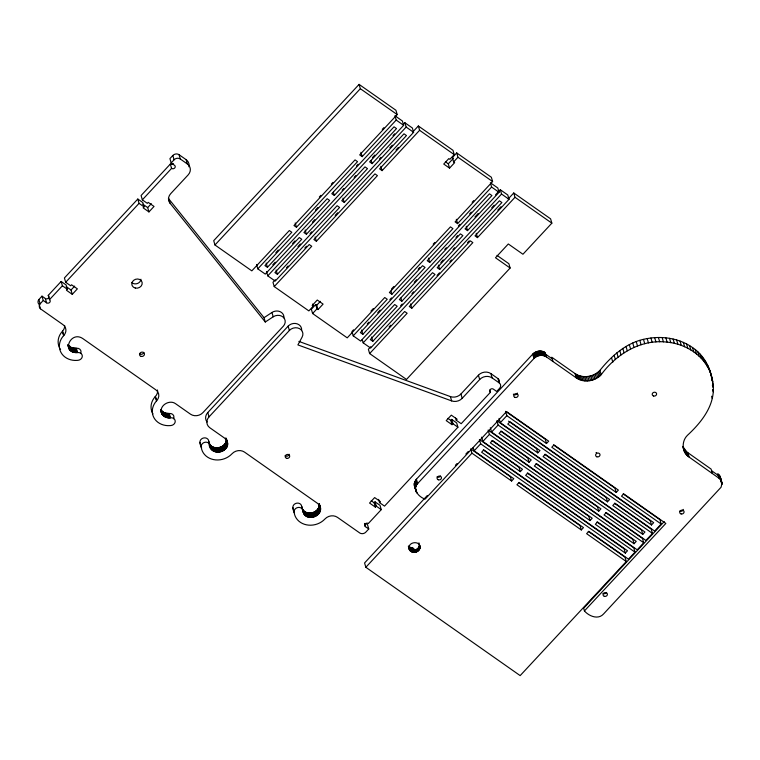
<?xml version="1.0" encoding="UTF-8"?>
<svg xmlns="http://www.w3.org/2000/svg" width="760" height="760" viewBox="0 0 760 760"><rect width="100%" height="100%" fill="white"/><g stroke="black" fill="none" stroke-linecap="round" stroke-linejoin="round"><path stroke-width="1.14" d="M170.525 417.791C165.727 418.617 160.683 414.988 160.797 409.801L164.331 412.822L169.271 413.478L170.525 417.791A4.455 3.847 -16.2 0 1 175.218 421.087A4.455 3.847 -16.2 0 1 171.105 425.505L170.136 425.609A17.822 15.39 -16.2 0 1 153.947 417.762A17.822 15.39 -16.2 0 1 156.541 400.89L156.664 400.757A8.911 7.695 -16.2 0 0 155.847 389.851L82.793 338.561C70.328 330.191 60.61 353.695 77.605 352.564A4.455 3.847 -16.2 0 1 82.298 355.851A4.455 3.847 -16.2 0 1 78.185 360.278L77.216 360.382A17.822 15.39 -16.2 0 1 61.028 352.535A17.822 15.39 -16.2 0 1 63.631 335.654L62.491 331.208A8.911 7.695 -16.2 0 0 64.657 325.423M664.25 521.588L583.651 608.237L584.431 610.936C588.895 616.142 598.111 620.036 603.516 614.014L721.097 487.207L721.981 483.198L720.053 478.971L689.12 457.102C681.72 452.399 681.321 441.18 687.477 435.28C701.356 422.437 715.141 405.337 713.193 385.168C711.645 370.566 705.081 355.86 692.503 347.529C679.478 338.409 662.672 335.711 647.188 338.599C627.589 341.715 611.914 355.338 599.934 370.376C593.76 377.055 582.616 378.831 575.025 373.559L551.788 357.248L553.052 361.57M201.637 447.906A17.822 15.39 -16.2 0 1 200.032 443.166L199.937 442.31A4.455 3.847 -16.2 0 1 204.05 437.893A4.455 3.847 -16.2 0 1 208.743 441.19C209.864 451.459 227.107 448.846 226.357 438.995M209.009 442.624C208.563 459.658 236.768 450.357 224.666 438.168L209.855 427.776A8.911 7.695 -16.2 0 1 209.038 416.86L207.784 412.537L288.125 326.163A7.8 6.735 -16.2 0 1 297.141 323.827A7.8 6.735 -16.2 0 1 301.587 330.638M302.091 508.336C305.463 516.677 319.856 513.086 319.276 504.222M365.835 523.507L367.498 524.675L368.752 528.989L365.588 532.37A4.455 3.847 -16.2 0 1 359.926 533.092L337.449 517.341A8.911 7.695 -16.2 0 0 324.995 518.938L324.872 519.07A17.822 15.39 -16.2 0 1 306.432 524.818A17.822 15.39 -16.2 0 1 294.196 512.715L294.11 511.869A4.455 3.847 -16.2 0 1 298.224 507.442A4.455 3.847 -16.2 0 1 302.917 510.739C304.893 524.989 329.033 513.047 317.575 503.395L244.53 452.115A8.911 7.695 -16.2 0 0 232.075 453.701L231.952 453.834A17.822 15.39 -16.2 0 1 213.512 459.581A17.822 15.39 -16.2 0 1 201.286 447.478L199.937 442.31M415.312 488.148L414.276 483.635L416.404 479.208L532.703 354.179C535.79 350.844 541.357 349.952 545.158 352.592L546.411 356.905L576.279 377.872C583.87 383.154 595.014 381.368 601.188 374.699C616.227 354.074 640.917 338.874 667.119 342.152C685.396 343.843 703.428 354.93 710.267 372.438M505.894 412.433L506.834 415.673L546.497 443.517L548.682 441.17L506.531 411.578L425.125 499.101C419.13 497.306 411.796 489.354 417.658 483.531L533.957 358.501C537.044 355.158 542.611 354.274 546.411 356.905M413.449 550.183C416.433 550.325 419.672 547.779 419.397 544.625M420.023 547.703C420.717 540.408 408.196 541.443 408.975 548.311C409.82 554.202 419.368 553.232 420.023 547.703L419.397 545.547M63.631 335.654L63.745 335.53A8.911 7.695 -16.2 0 0 62.928 324.615L40.479 308.826L39.225 304.513A4.455 3.847 -16.2 0 1 38.855 299.554L41.99 296.153L45.325 298.49L46.578 302.803A2.232 1.928 -16.2 0 0 49.685 302.404A2.232 1.928 -16.2 0 0 49.486 299.677L48.232 295.365L61.142 281.466L66.12 284.962L67.374 289.284L66.471 290.263L72.276 294.338L77.368 288.866L71.554 284.791L70.651 285.769L65.673 282.273L64.419 277.951L137.807 199.044L142.785 202.54L144.039 206.862L143.136 207.841L148.941 211.916L154.033 206.445L148.219 202.369L147.316 203.347L142.339 199.851L141.084 195.529L170.325 164.075A2.232 1.928 -16.2 0 0 173.441 163.675M40.479 308.826A4.455 3.847 -16.2 0 1 40.109 303.867L43.244 300.466L41.99 296.153M188.936 166.81A8.911 7.695 -16.2 0 0 186.095 159.648L179.046 154.698A4.455 3.847 -16.2 0 0 172.824 155.486L169.917 158.612L171.171 162.934L174.486 165.262A2.232 1.928 -16.2 0 1 174.695 167.989A2.232 1.928 -16.2 0 1 171.579 168.387L142.339 199.851M171.171 162.934L174.078 159.809A4.455 3.847 -16.2 0 1 180.3 159.011L187.35 163.96A8.911 7.695 -16.2 0 1 188.176 174.876L170.686 193.677A8.911 7.695 -16.2 0 0 169.993 203.167L265.278 322.012L273.21 316.787A7.8 6.735 -16.2 0 1 283.309 317.252A7.8 6.735 -16.2 0 1 283.309 326.22L202.968 412.594A8.911 7.695 -16.2 0 1 190.513 414.19L175.712 403.798C169.299 398.829 157.738 406.353 162.06 414.115M49.486 299.677L62.396 285.788L61.142 281.466M65.673 282.273L139.061 203.366L137.807 199.044M72.276 294.338L71.022 290.016L74.66 286.111M148.941 211.916L147.687 207.594L151.325 203.689M403.313 124.45L404.89 122.749L406.144 127.062L372.134 163.637L369.645 161.889L403.655 125.314L402.401 121.001L394.934 115.757L396.188 120.07L362.178 156.645L359.689 154.898L397.195 114.57L395.931 110.257L359.081 84.388L213.712 240.673L214.966 244.986L251.826 270.864L289.322 230.536L291.812 232.284L257.801 268.859L265.269 274.103L299.288 237.528L301.777 239.276L267.757 275.851L275.224 281.086L309.244 244.52L311.733 246.269L274.227 286.587L308.864 310.906L313.224 306.223L312.597 304.057M214.966 244.986L360.335 88.701L359.081 84.388M319.314 197.059L320.919 195.329M331.36 184.1L332.975 182.371M382.28 129.361L383.857 127.661M296.466 227.287L357.523 161.642L355.034 159.894L293.977 225.539L296.466 227.287L295.212 222.965M275.87 252.605L278.293 250.002M315.466 210.045L317.889 207.432M356.478 165.946L358.093 164.207M267.425 267.349L329.65 200.459L327.161 198.711L264.936 265.601L267.425 267.349L266.171 263.036M334.295 195.462L396.52 128.573L394.031 126.825L331.806 193.714L334.295 195.462L333.355 192.223M272.83 264.727L275.205 262.172M292.609 243.466L294.984 240.91M312.398 222.186L314.811 219.593M342.123 190.228L343.729 188.499M354.169 177.27L355.784 175.55M372.457 157.614L374.832 155.059M393.024 135.498L394.611 133.798M152.941 413.887A17.822 15.39 -16.2 0 1 155.287 396.568L155.41 396.445A8.911 7.695 -16.2 0 0 157.491 389.984M306.423 234.28L367.479 168.634L364.99 166.886L303.933 232.531L306.423 234.28L305.168 229.957M297.948 246.572L300.371 243.96M310.07 233.538L311.685 231.8M379.363 159.039L380.978 157.301M389.87 147.744L392.293 145.141M277.39 274.341L339.606 207.451L337.117 205.703L274.901 272.593L277.39 274.341L276.127 270.028M344.251 202.454L406.476 135.555L403.987 133.817L341.762 200.707L344.251 202.454L342.998 198.132M275.367 279.699L272.973 282.273L274.227 286.587M286.539 267.691L288.135 265.971M304.893 247.95L306.489 246.24M335.207 215.355L337.62 212.762M395.998 150.005L398.392 147.43M412.756 131.993L418.342 125.989L452.979 150.299L454.233 154.622L449.873 159.315L448.837 158.583L443.745 164.055L449.549 168.131L454.641 162.659L453.606 161.927L452.352 157.614L456.712 152.921L491.35 177.241L492.603 181.555L455.097 221.882L457.587 223.63L491.596 187.055L490.656 183.815M404.89 122.749L412.357 127.984L413.611 132.306L379.601 168.881L382.09 170.63L419.596 130.302L418.342 125.989M316.378 241.271L377.435 175.626L374.946 173.879L313.889 239.523L316.378 241.271L315.124 236.949M209.038 416.86L289.38 330.476A7.8 6.735 -16.2 0 1 299.478 328.605A7.8 6.735 -16.2 0 1 302.119 337.079L297.901 344.907L451.649 400.909A8.911 7.695 -16.2 0 0 462.184 398.325L479.674 379.515A8.911 7.695 -16.2 0 1 492.128 377.929L499.178 382.878A4.455 3.847 -16.2 0 1 499.586 388.331L496.679 391.457L493.363 389.13A2.232 1.928 -16.2 0 0 490.247 389.528A2.232 1.928 -16.2 0 0 490.456 392.255L461.187 423.7L456.209 420.204L455.582 418.048M313.224 306.223L312.189 305.491L317.272 300.019L323.085 304.095L317.993 309.567L316.74 305.244L320.368 301.34M449.549 168.131L448.295 163.809L453.387 158.336L452.352 157.614M453.606 161.927L457.966 157.244L456.712 152.921M353.533 329.821L351.956 331.522L353.21 335.844L360.677 341.088L394.697 304.513L397.185 306.261L363.166 342.836L370.633 348.07L404.652 311.505L407.141 313.253L369.635 353.571L406.495 379.449L510.122 268.033L508.867 263.71L496.983 255.36M370.937 311.115L373.312 308.56M391.428 289.085L393.832 286.501M433.2 244.178L434.805 242.45M472.15 202.302L473.736 200.602M353.21 335.844L387.229 299.269L384.74 297.521L347.234 337.849L312.597 313.528L311.344 309.206L315.704 304.522L316.74 305.244M391.875 294.272L452.931 228.627L450.442 226.879L389.386 292.524L391.875 294.272L390.934 291.033M367.241 323.94L368.856 322.202M377.748 312.645L380.171 310.033M389.87 299.611L391.485 297.873M418.142 269.211L419.767 267.473M458.356 225.986L459.971 224.248M469.661 213.826L471.276 212.087M362.843 334.334L425.058 267.444L422.57 265.696L360.354 332.585L362.843 334.334L361.589 330.02M429.713 262.447L491.929 195.557L489.44 193.809L427.224 260.699L429.713 262.447L428.459 258.124M414.238 282.255L416.651 279.67M444.762 249.441L446.367 247.712M456.009 237.348L457.615 235.619M474.99 216.942L478.154 213.541M495.558 194.835L500.298 189.734L507.765 194.968L509.029 199.291L475.009 235.857L477.498 237.605L515.005 197.286L513.75 192.973L508.164 198.977M490.342 182.742L497.809 187.986L499.064 192.299L465.053 228.874L467.542 230.622L501.553 194.047L500.298 189.734M401.831 301.264L462.887 235.619L460.398 233.871L399.342 299.516L401.831 301.264L400.89 298.024M400.634 305.738L402.249 304M411.939 293.569L413.563 291.83M440.838 262.513L443.26 259.901M452.96 249.48L454.575 247.741M491.739 207.784L494.161 205.171M372.799 341.325L435.014 274.436L432.526 272.688L370.31 339.577L372.799 341.325L371.545 337.003M439.669 269.43L501.885 202.54L499.396 200.792L437.18 267.691L439.669 269.43L438.416 265.116M370.776 346.683L368.381 349.258L369.635 353.571M389.13 326.952L390.726 325.233M437.048 275.433L439.46 272.84M449.901 261.611L451.506 259.882M467.571 242.611L469.186 240.882M497.791 210.13L500.983 206.691M411.787 308.247L472.844 242.611L470.354 240.863L409.298 306.498L411.787 308.247L410.533 303.933M513.75 192.973L550.601 218.842L551.855 223.164L522.947 254.248L508.307 243.969L495.492 257.754L510.122 268.033M298.88 341.401L450.395 396.587A8.911 7.695 -16.2 0 0 460.93 394.003L478.42 375.202A8.911 7.695 -16.2 0 1 490.875 373.606L497.923 378.565A4.455 3.847 -16.2 0 1 499.406 381.805M375.022 501.828L376.276 506.141L375.364 507.119L374.11 502.806L375.022 501.828L380 505.324L381.254 509.637L368.334 523.526A2.232 1.928 -16.2 0 0 365.218 523.925A2.232 1.928 -16.2 0 0 365.427 526.651L368.752 528.989M451.687 419.406L452.941 423.728L452.029 424.697L450.775 420.384L451.687 419.406L456.665 422.902L457.919 427.215L384.522 506.122L379.544 502.626L378.603 499.386M379.544 502.626L380.456 501.657L374.642 497.572L369.559 503.044L375.364 507.119M456.209 420.204L457.121 419.235L451.307 415.15L446.224 420.622L452.029 424.697M427.281 495.539L364.572 562.951L365.835 567.274L520.163 675.611L626.278 561.526L625.024 557.213L588.269 531.401M455.42 465.281L457.026 463.552M465.87 454.043L468.284 451.459M365.835 567.274L471.95 453.178L470.697 448.865L510.359 476.71L511.613 481.023L513.788 478.676L474.126 450.832L473.185 447.592M474.126 450.832L480.671 443.802L479.417 439.489L519.08 467.324L520.334 471.647L522.51 469.3L482.856 441.455L481.602 437.142M482.856 441.455L489.392 434.425L488.139 430.103L527.801 457.947L529.055 462.27L531.24 459.923L491.578 432.079L490.323 427.766M491.578 432.079L498.113 425.049L496.859 420.726L536.522 448.571L537.776 452.894L539.961 450.547L500.298 422.702L499.044 418.389M500.298 422.702L506.834 415.673M581.305 529.957L583.49 527.611L519.099 482.41L516.923 484.756L581.305 529.957L580.051 525.635L518.548 482.457M590.026 520.581L592.211 518.234L527.82 473.034L525.644 475.37L590.026 520.581L588.772 516.258L527.269 473.081M598.747 511.204L600.932 508.858L536.541 463.657L534.365 465.994L598.747 511.204L597.493 506.882L535.99 463.704M607.477 501.818L609.653 499.481L545.271 454.28L543.086 456.617L607.477 501.818L606.223 497.506L544.711 454.328M616.198 492.442L618.374 490.105L553.992 444.894L551.808 447.241L616.198 492.442L614.944 488.129L553.442 444.952M625.328 553.109L627.513 550.762L483.797 449.873L481.622 452.219L625.328 553.109L624.074 548.796L483.284 449.948M634.049 543.732L636.234 541.386L492.528 440.496L490.342 442.842L634.049 543.732L632.795 539.41L492.005 440.572M642.77 534.356L644.955 532.01L501.248 431.119L499.064 433.466L642.77 534.356L641.516 530.033L500.726 431.195M651.491 524.98L653.676 522.633L509.969 421.743L507.784 424.089L651.491 524.98L650.237 520.657L508.478 421.135M596.989 522.025L633.745 547.827L634.999 552.149L628.463 559.179L588.8 531.335L586.615 533.681L626.278 561.526M605.711 512.649L642.466 538.45L643.72 542.773L637.184 549.803L597.521 521.958L595.336 524.305L634.999 552.149M614.431 503.272L651.187 529.074L652.441 533.396L645.905 540.427L606.242 512.582L604.058 514.928L643.72 542.773M623.153 493.895L659.908 519.697L661.172 524.02L654.626 531.05L614.963 503.206L612.788 505.552L652.441 533.396M584.431 610.936L665.836 523.422L623.684 493.829L621.509 496.175L661.172 524.02M312.597 313.528L316.958 308.845L315.704 304.522M265.278 322.012L264.024 317.69L271.956 312.464A7.8 6.735 -16.2 0 1 280.155 311.685A7.8 6.735 -16.2 0 1 283.945 317.822M69.141 348.887L67.887 344.565L71.412 347.595L76.352 348.241A4.455 3.847 -16.2 0 1 80.598 353.542M409.934 550.553L408.68 546.24L410.79 547.703L412.822 548.017L415.52 550.259M360.335 88.701L397.195 114.57M419.596 130.302L454.233 154.622M457.966 157.244L492.603 181.555M515.005 197.286L551.855 223.164M396.188 120.07L403.655 125.314M406.144 127.062L413.611 132.306M491.596 187.055L499.064 192.299M501.553 194.047L509.029 199.291M445.398 161.775L448.295 163.809M684.038 450.765L682.784 446.443L686.755 451.924L711.103 469.091L712.357 473.404M545.623 354.207L552.264 358.872M505.581 411.35L545.243 439.195L546.497 443.517M498.113 425.049L537.776 452.894M316.958 308.845L317.993 309.567M489.392 434.425L529.055 462.27M142.842 204.202L147.687 207.594M447.877 418.342L450.775 420.384M452.941 423.728L457.919 427.215M139.061 203.366L144.039 206.862M480.671 443.802L520.334 471.647M471.95 453.178L511.613 481.023M66.186 286.624L71.022 290.016M371.212 500.764L374.11 502.806M62.396 285.788L67.374 289.284M376.276 506.141L381.254 509.637M43.244 300.466L46.578 302.803M711.569 470.706L718.209 475.37M720.727 478.876L719.995 476.311L717.734 473.755L718.989 478.068M168.397 198.398A8.911 7.695 -16.2 0 0 168.739 198.854L264.024 317.69M709.014 368.115L712.215 378.68M711.882 378.67L712.823 381.9M707.683 365.113L708.938 369.436M712.567 383.012L713.193 385.168M706.135 362.216L707.389 366.529M712.376 385.225L713.003 387.381M704.368 359.423L705.622 363.745M712.567 389.614L713.193 391.78M702.382 356.753L703.636 361.066M700.197 354.217L701.452 358.54M711.597 396.235L712.225 398.392M697.813 351.832L699.067 356.145M695.248 349.6L696.502 353.913M692.503 347.529L693.756 351.842M689.605 345.629L690.859 349.952M686.546 343.919L687.8 348.241M683.364 342.399L684.617 346.721M720.281 476.919L721.895 482.524M719.995 476.311L721.981 483.198M719.653 475.722L722 483.873M719.255 475.171L720.508 479.493M721.012 481.317L721.952 484.557M680.048 341.069L681.302 345.391M718.798 474.658L720.053 478.971M718.295 474.183L719.549 478.496M676.628 339.948L677.882 344.261M673.113 339.026L674.367 343.349M669.522 338.323L670.776 342.646M665.864 337.829L667.119 342.152M662.159 337.554L663.413 341.867M658.426 337.488L659.68 341.81M654.673 337.639L655.928 341.962M687.866 452.779L689.12 457.102M686.755 451.924L688.009 456.237M685.739 450.974L686.992 455.287M684.827 449.939L686.081 454.262M684.028 448.837L685.283 453.15M683.344 447.668L684.598 451.991M650.921 338.01L652.175 342.332M647.188 338.599L648.442 342.912M643.482 339.397L644.736 343.719M639.825 340.404L641.088 344.726M636.244 341.61L637.497 345.933M632.728 343.026L633.982 347.339M629.308 344.631L630.562 348.945M626.003 346.417L627.256 350.74M622.811 348.384L624.074 352.706M619.761 350.531L621.015 354.844M616.864 352.83L618.117 357.152M614.128 355.281L615.381 359.594M611.562 357.874L612.817 362.188M599.934 370.376L601.188 374.699M598.87 371.431L600.125 375.753M597.711 372.409L598.966 376.722M596.467 373.293L597.721 377.615M595.156 374.091L596.41 378.413M593.769 374.784L595.023 379.107M592.334 375.383L593.589 379.696M590.862 375.858L592.116 380.18M589.351 376.228L590.606 380.551M587.822 376.485L589.076 380.808M586.283 376.627L587.537 380.94M584.744 376.647L585.998 380.959M583.224 376.542L584.478 380.865M581.723 376.323L582.977 380.646M580.269 375.991L581.524 380.313M578.854 375.544L580.108 379.867M577.505 374.984L578.759 379.306M576.222 374.328L577.476 378.641M575.025 373.559L576.279 377.872M544.559 352.203L545.813 356.526M543.913 351.88L545.167 356.193M543.239 351.595L544.492 355.917M542.535 351.376L543.789 355.69M541.804 351.205L543.058 355.528M541.053 351.101L542.308 355.414M540.293 351.044L541.547 355.366M539.524 351.053L540.778 355.376M538.755 351.13L540.008 355.442M537.994 351.253L539.248 355.575M537.234 351.433L538.489 355.756M536.503 351.68L537.757 355.993M535.781 351.975L537.035 356.298M535.087 352.327L536.341 356.639M534.432 352.726L535.686 357.038M533.814 353.162L535.068 357.485M533.235 353.656L534.489 357.969M532.703 354.179L533.957 358.501M476.244 233.291L477.498 237.605M466.288 226.299L467.542 230.622M456.332 219.307L457.587 223.63M497.923 378.565L499.178 382.878M490.875 373.606L492.128 377.929M489.829 390.099L490.456 392.255M478.42 375.202L479.674 379.515M460.93 394.003L462.184 398.325M450.395 396.587L451.649 400.909M380.836 166.307L382.09 170.63M371.193 160.398L372.134 163.637M360.924 152.323L362.178 156.645M416.404 479.208L417.658 483.531M415.929 479.769L417.183 484.091M415.501 480.367L416.755 484.68M415.131 480.985L416.385 485.308M414.817 481.631L416.072 485.944M414.57 482.286L415.824 486.609M414.39 482.961L415.644 487.274M414.276 483.635L415.53 487.958M415.71 488.699L416.964 493.022M414.219 484.32L415.483 488.632M414.238 484.994L416.565 492.47M414.323 485.659L416.224 491.881M362.226 339.596L363.166 342.836M418.912 542.858L420.023 546.782M419.444 545.082L420.071 547.238M419.301 546.012L419.928 548.169M419.159 546.468L419.795 548.625M418.978 546.915L419.606 549.081M418.741 547.352L419.368 549.508M418.456 547.77L419.083 549.927M418.142 548.159L418.769 550.316M417.781 548.52L418.409 550.686M417.382 548.862L418.009 551.019M416.964 549.167L417.591 551.323M416.508 549.442L417.135 551.598M416.034 549.67L416.66 551.827M415.53 549.86L416.157 552.026M415.017 550.012L415.644 552.178M414.494 550.126L415.122 552.283M413.972 550.192L414.599 552.349M412.822 548.017L414.077 552.339M412.119 548.017L413.373 552.33M411.435 547.894L412.69 552.216M410.79 547.703L412.043 552.017M410.172 547.438L411.426 551.75M409.611 547.096L410.865 551.418M409.108 546.697L410.362 551.01M408.623 546.811L409.564 550.05M408.348 546.145L409.288 549.499M364.486 523.412L365.427 526.651M288.125 326.163L289.38 330.476M266.503 271.529L267.757 275.851M271.956 312.464L273.21 316.787M256.548 264.537L257.801 268.859M319.314 503.823L320.387 507.547M319.219 503.719L320.53 508.544M319.285 504.735L320.54 509.048M319.266 505.238L320.52 509.561M319.209 505.751L320.463 510.074M319.105 506.264L320.359 510.578M318.972 506.768L320.226 511.081M318.801 507.262L320.055 511.584M318.592 507.756L319.846 512.069M318.354 508.231L319.608 512.553M318.079 508.697L319.333 513.019M317.775 509.153L319.029 513.466M317.433 509.58L318.687 513.903M317.062 509.998L318.316 514.32M316.663 510.397L317.917 514.719M316.245 510.767L317.499 515.09M315.79 511.119L317.043 515.442M315.324 511.451L316.578 515.764M314.83 511.746L316.084 516.068M314.317 512.021L315.571 516.344M313.794 512.269L315.048 516.582M313.253 512.477L314.507 516.8M312.692 512.667L313.947 516.981M312.132 512.819L313.386 517.133M311.562 512.933L312.816 517.256M310.983 513.019L312.236 517.341M310.412 513.076L311.666 517.389M309.833 513.095L311.087 517.417M309.253 513.086L310.507 517.399M308.693 513.038L309.947 517.351M308.123 512.952L309.377 517.275M307.572 512.848L308.826 517.161M307.04 512.696L308.294 517.019M306.508 512.525L307.762 516.838M306.005 512.316L307.258 516.629M305.52 512.078L306.774 516.392M305.045 511.812L306.299 516.125M304.608 511.518L305.862 515.831M304.19 511.195L305.444 515.517M303.791 510.853L305.045 515.166M303.43 510.483L304.684 514.795M303.098 510.083L304.351 514.406M302.793 509.675L304.048 513.997M294.557 513.142A17.822 15.39 -16.2 0 1 292.942 508.392L292.856 507.547A4.455 3.847 -16.2 0 1 296.97 503.13A4.455 3.847 -16.2 0 1 301.663 506.426L303.781 513.561M301.663 506.426L303.344 512.649M292.856 507.547L294.11 511.869M186.095 159.648L187.35 163.96M179.046 154.698L180.3 159.011M172.824 155.486L174.078 159.809M170.325 164.075L171.579 168.387M168.739 198.854L169.993 203.167M226.299 438.491L227.553 442.805M226.347 438.729L227.611 443.308M225.843 437.845L227.63 443.821M226.347 440.012L227.601 444.324M226.29 440.524L227.544 444.837M226.195 441.028L227.449 445.351M226.052 441.531L227.306 445.854M225.881 442.026L227.135 446.348M225.682 442.519L226.936 446.842M225.435 442.994L226.689 447.317M225.159 443.46L226.413 447.783M224.855 443.916L226.109 448.238M224.513 444.353L225.767 448.666M224.143 444.771L225.397 449.084M223.744 445.16L224.998 449.483M223.326 445.541L224.58 449.853M222.88 445.892L224.133 450.205M222.405 446.215L223.659 450.537M221.91 446.519L223.164 450.832M221.398 446.794L222.651 451.108M220.875 447.032L222.129 451.354M220.333 447.25L221.587 451.563M219.773 447.431L221.036 451.753M219.212 447.583L220.466 451.896M218.642 447.697L219.896 452.019M218.072 447.792L219.326 452.105M217.493 447.839L218.747 452.162M216.913 447.858L218.167 452.181M216.343 447.849L217.597 452.171M215.773 447.801L217.027 452.124M215.213 447.726L216.467 452.038M214.662 447.611L215.916 451.924M214.12 447.469L215.374 451.782M213.598 447.288L214.852 451.611M213.085 447.079L214.339 451.402M212.6 446.842L213.855 451.164M212.135 446.576L213.389 450.898M211.689 446.281L212.942 450.604M211.27 445.968L212.524 450.281M210.871 445.616L212.135 449.939M210.511 445.246L211.764 449.568M210.178 444.856L211.432 449.169M209.874 444.438L211.128 448.761M209.608 444.011L210.862 448.333M208.743 441.19L210.625 447.877M168.748 413.535L170.002 417.848M168.178 413.554L169.432 417.876M167.599 413.554L168.853 417.867M167.029 413.516L168.283 417.829M166.468 413.44L167.722 417.762M165.908 413.335L167.171 417.648M165.366 413.193L166.62 417.515M164.844 413.022L166.098 417.344M164.331 412.822L165.585 417.145M163.837 412.594L165.091 416.917M163.371 412.338L164.625 416.651M162.916 412.043L164.169 416.366M162.498 411.73L163.751 416.052M162.099 411.388L163.352 415.71M161.728 411.027L162.982 415.34M161.386 410.637L162.64 414.95M161.082 410.229L162.336 414.542M160.664 409.972L161.814 413.677M155.41 396.445L156.664 400.757M155.287 396.568L156.541 400.89M76.352 348.241L77.605 352.564M75.838 348.298L77.093 352.611M75.259 348.327L76.513 352.64M74.679 348.317L75.934 352.64M74.109 348.279L75.364 352.602M73.549 348.203L74.803 352.526M72.998 348.099L74.252 352.422M72.456 347.966L73.71 352.279M71.924 347.795L73.178 352.108M71.412 347.595L72.665 351.909M70.918 347.358L72.171 351.68M70.452 347.101L71.706 351.424M69.996 346.816L71.25 351.13M69.578 346.493L70.832 350.816M69.179 346.161L70.433 350.474M68.809 345.791L70.062 350.113M68.466 345.401L69.721 349.724M68.162 344.992L69.416 349.315M67.887 345.344L68.685 347.985M62.491 331.208L63.745 335.53M38.855 299.554L40.109 303.867M710.106 371.203L711.569 377.587M301.929 507.861L301.71 506.872M210.263 446.947L209.998 445.512A4.455 3.847 -16.2 0 0 205.304 442.215A4.455 3.847 -16.2 0 0 201.2 446.633M711.692 378.67L711.939 380.855M440.458 476.016A2.232 1.928 -16.2 0 1 437.028 476.852M517.322 393.062A2.232 1.928 -16.2 0 1 513.342 394.117M683.288 509.39A2.232 1.928 -16.2 0 1 679.829 511.062M606.442 592.448A2.232 1.928 -16.2 0 1 603.041 593.399M596.628 452.618A2.232 1.928 -16.2 0 1 596.049 452.608M207.081 422.037A8.911 7.695 -16.2 0 1 207.784 412.537M289.066 454.224A2.271 1.966 -16.2 0 1 285.133 455.677M169.271 413.478A4.455 3.847 -16.2 0 1 173.517 418.769M60.581 349.505A17.822 15.39 -16.2 0 1 60.03 348.65M59.536 347.766A17.822 15.39 -16.2 0 1 62.377 331.341M48.232 295.365A2.232 1.928 -16.2 0 1 48.431 298.091A2.232 1.928 -16.2 0 1 45.325 298.49M140.952 279.243A5.263 4.541 -16.2 0 1 137.398 283.518A5.263 4.541 -16.2 0 1 131.812 282.549M143.802 352.393A2.508 2.166 -16.2 0 1 139.507 353.704M596.771 456.779A2.232 1.928 -16.2 0 0 600.02 454.784A2.232 1.928 -16.2 0 0 596.647 453.425A2.232 1.928 -16.2 0 0 596.771 456.779M653.553 396.007A2.232 1.928 -16.2 0 0 656.592 393.756A2.232 1.928 -16.2 0 0 653.068 392.702A2.232 1.928 -16.2 0 0 653.553 396.007M604.314 596.325A2.232 1.928 -16.2 0 0 607.411 594.139A2.232 1.928 -16.2 0 0 603.924 593.009A2.232 1.928 -16.2 0 0 604.314 596.325M681.131 513.95A2.232 1.928 -16.2 0 0 684.047 511.575A2.232 1.928 -16.2 0 0 680.457 510.692A2.232 1.928 -16.2 0 0 681.131 513.95M438.292 479.798A2.232 1.928 -16.2 0 0 441.474 477.717A2.232 1.928 -16.2 0 0 438.055 476.453A2.232 1.928 -16.2 0 0 438.292 479.798M515.005 397.394A2.232 1.928 -16.2 0 0 518.13 395.248A2.232 1.928 -16.2 0 0 514.672 394.07A2.232 1.928 -16.2 0 0 515.005 397.394M286.729 458.337A2.271 1.966 -16.2 0 0 289.655 455.867A2.271 1.966 -16.2 0 0 285.969 455.022A2.271 1.966 -16.2 0 0 286.729 458.337M135.299 288.049A5.263 4.541 -16.2 0 0 142.12 282.368A5.263 4.541 -16.2 0 0 133.589 280.364A5.263 4.541 -16.2 0 0 135.299 288.049M141.198 356.421A2.508 2.166 -16.2 0 0 144.428 353.695A2.508 2.166 -16.2 0 0 140.362 352.763A2.508 2.166 -16.2 0 0 141.198 356.421"/></g></svg>
